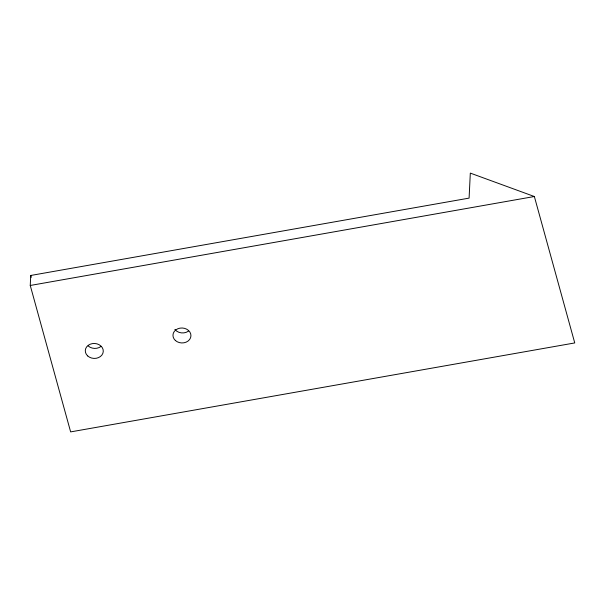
<?xml version="1.0" encoding="UTF-8"?>
<svg xmlns="http://www.w3.org/2000/svg" width="605" height="605" viewBox="0 0 605 605"><rect width="100%" height="100%" fill="white"/><g stroke="black" fill="none" stroke-linecap="round" stroke-linejoin="round"><path stroke-width="0.91" d="M30.25 285.469L30.742 275.464L469.094 198.115L470.319 173.106L534.359 196.512L574.75 342.937L70.641 431.894L30.25 285.469L534.359 196.512M30.742 275.464L31.241 277.287M100.906 346.506A8.999 7.479 2.8 0 1 88.186 345.939M188.571 331.041A8.999 7.479 2.8 0 1 174.89 329.43M87.702 355.944A8.999 7.479 2.8 0 0 102.888 353.267A8.999 7.479 2.8 0 0 92.263 343.625A8.999 7.479 2.8 0 0 87.702 355.944M175.367 340.471A8.999 7.479 2.8 0 0 190.552 337.794A8.999 7.479 2.8 0 0 179.935 328.152A8.999 7.479 2.8 0 0 175.367 340.471"/></g></svg>
